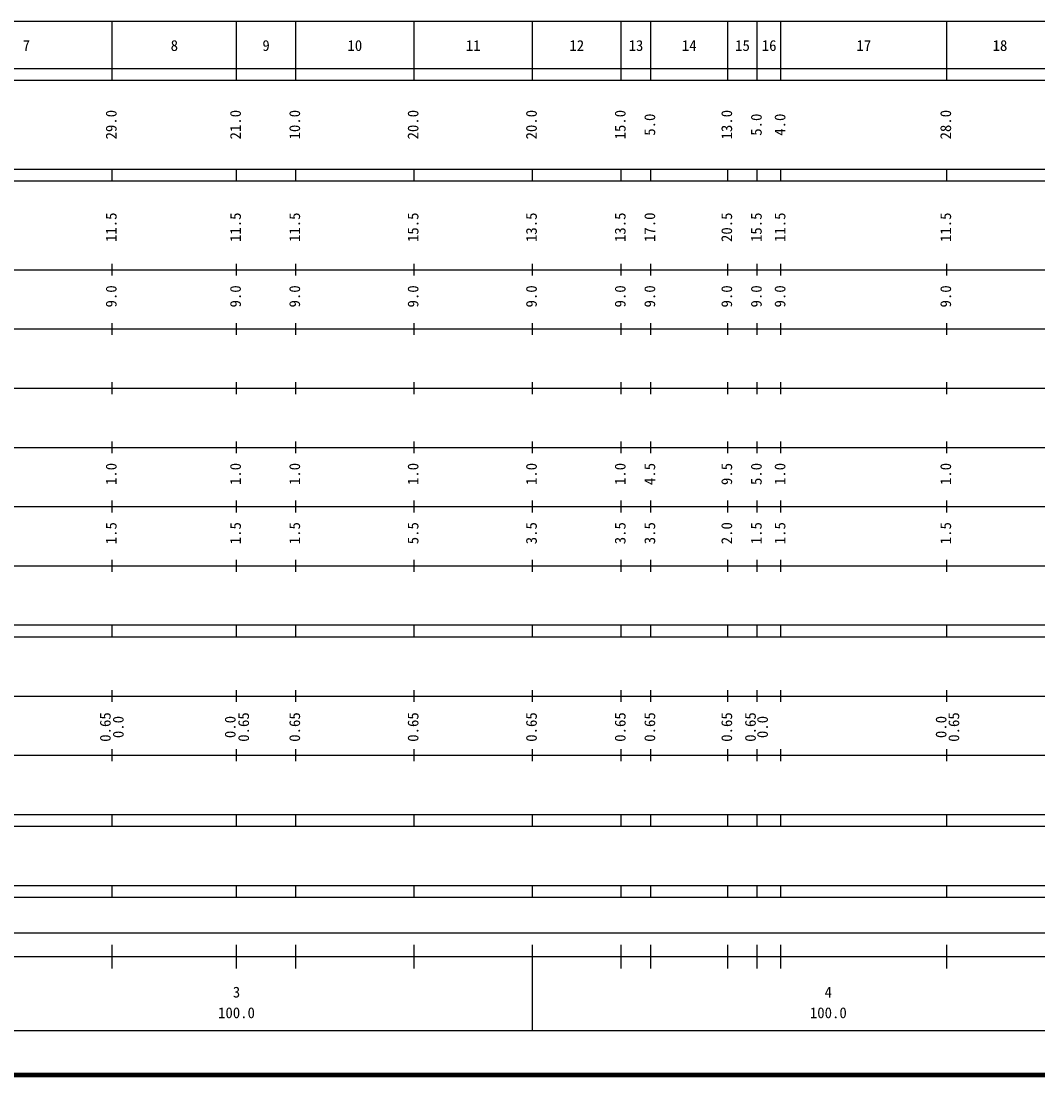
# Model space of a CAD drawing. Units: millimetres on the paper, enlarged 1000 times. Extents: x 40000 to 680000, y 20000 to 380000.
# Drawn here: x 281602 to 453416, y 20000 to 198000 of the extents above; entities that cross this region are included whole.
import ezdxf
from ezdxf.enums import TextEntityAlignment as Align

# ---------------------------------------------------------------- set-up
doc = ezdxf.new("R2010")
doc.units = ezdxf.units.MM
doc.header["$LTSCALE"] = 1000
doc.layers.add('M-TTL', color=2, linetype='Continuous', lineweight=140)
doc.layers.add('M-TTL-BAND', color=7, linetype='Continuous', lineweight=25)
doc.styles.add('ＭＳ ゴシック', font='')
doc.styles.get('ＭＳ ゴシック').set_extended_font_data('MS Gothic')

msp = doc.modelspace()

# ---------------------------------------------------------------- linework, layer by layer
at = {"layer": 'M-TTL'}
msp.add_line((40000, 20000), (680000, 20000), dxfattribs=at)
at = {"layer": 'M-TTL-BAND'}
for p, q in [((68000, 198000), (579000, 198000)), ((297000, 188000), (297000, 198000)), ((318000, 188000), (318000, 198000)), ((328000, 188000), (328000, 198000)), ((348000, 188000), (348000, 198000)), ((368000, 188000), (368000, 198000)), ((383000, 188000), (383000, 198000)), ((388000, 188000), (388000, 198000)), ((401000, 188000), (401000, 198000)), ((406000, 188000), (406000, 198000)), ((410000, 188000), (410000, 198000)), ((438000, 188000), (438000, 198000)), ((40000, 190000), (579000, 190000)), ((40000, 188000), (579000, 188000)), ((40000, 173000), (579000, 173000)), ((297000, 171000), (297000, 173000)), ((318000, 171000), (318000, 173000)), ((328000, 171000), (328000, 173000)), ((348000, 171000), (348000, 173000)), ((368000, 171000), (368000, 173000)), ((383000, 171000), (383000, 173000)), ((388000, 171000), (388000, 173000)), ((401000, 171000), (401000, 173000)), ((406000, 171000), (406000, 173000)), ((410000, 171000), (410000, 173000)), ((438000, 171000), (438000, 173000)), ((40000, 171000), (579000, 171000)), ((297000, 155000), (297000, 157000)), ((318000, 155000), (318000, 157000)), ((328000, 155000), (328000, 157000)), ((348000, 155000), (348000, 157000)), ((368000, 155000), (368000, 157000)), ((383000, 155000), (383000, 157000)), ((388000, 155000), (388000, 157000)), ((401000, 155000), (401000, 157000)), ((406000, 155000), (406000, 157000)), ((410000, 155000), (410000, 157000)), ((438000, 155000), (438000, 157000)), ((40000, 156000), (579000, 156000)), ((46000, 146000), (579000, 146000)), ((297000, 145000), (297000, 147000)), ((318000, 145000), (318000, 147000)), ((328000, 145000), (328000, 147000)), ((348000, 145000), (348000, 147000)), ((368000, 145000), (368000, 147000)), ((383000, 145000), (383000, 147000)), ((388000, 145000), (388000, 147000)), ((401000, 145000), (401000, 147000)), ((406000, 145000), (406000, 147000)), ((410000, 145000), (410000, 147000)), ((438000, 145000), (438000, 147000)), ((52000, 136000), (579000, 136000)), ((297000, 135000), (297000, 137000)), ((318000, 135000), (318000, 137000)), ((328000, 135000), (328000, 137000)), ((348000, 135000), (348000, 137000)), ((368000, 135000), (368000, 137000)), ((383000, 135000), (383000, 137000)), ((388000, 135000), (388000, 137000)), ((401000, 135000), (401000, 137000)), ((406000, 135000), (406000, 137000)), ((410000, 135000), (410000, 137000)), ((438000, 135000), (438000, 137000)), ((297000, 125000), (297000, 127000)), ((318000, 125000), (318000, 127000)), ((328000, 125000), (328000, 127000)), ((348000, 125000), (348000, 127000)), ((368000, 125000), (368000, 127000)), ((383000, 125000), (383000, 127000)), ((388000, 125000), (388000, 127000)), ((401000, 125000), (401000, 127000)), ((406000, 125000), (406000, 127000)), ((410000, 125000), (410000, 127000)), ((438000, 125000), (438000, 127000)), ((46000, 126000), (579000, 126000)), ((52000, 116000), (579000, 116000)), ((297000, 115000), (297000, 117000)), ((318000, 115000), (318000, 117000)), ((328000, 115000), (328000, 117000)), ((348000, 115000), (348000, 117000)), ((368000, 115000), (368000, 117000)), ((383000, 115000), (383000, 117000)), ((388000, 115000), (388000, 117000)), ((401000, 115000), (401000, 117000)), ((406000, 115000), (406000, 117000)), ((410000, 115000), (410000, 117000)), ((438000, 115000), (438000, 117000)), ((297000, 105000), (297000, 107000)), ((318000, 105000), (318000, 107000)), ((328000, 105000), (328000, 107000)), ((348000, 105000), (348000, 107000)), ((368000, 105000), (368000, 107000)), ((383000, 105000), (383000, 107000)), ((388000, 105000), (388000, 107000)), ((401000, 105000), (401000, 107000)), ((406000, 105000), (406000, 107000)), ((410000, 105000), (410000, 107000)), ((438000, 105000), (438000, 107000)), ((46000, 106000), (579000, 106000)), ((40000, 96000), (579000, 96000)), ((297000, 94000), (297000, 96000)), ((318000, 94000), (318000, 96000)), ((328000, 94000), (328000, 96000)), ((348000, 94000), (348000, 96000)), ((368000, 94000), (368000, 96000)), ((383000, 94000), (383000, 96000)), ((388000, 94000), (388000, 96000)), ((401000, 94000), (401000, 96000)), ((406000, 94000), (406000, 96000)), ((410000, 94000), (410000, 96000)), ((438000, 94000), (438000, 96000)), ((40000, 94000), (579000, 94000)), ((49000, 84000), (579000, 84000)), ((297000, 83000), (297000, 85000)), ((318000, 83000), (318000, 85000)), ((328000, 83000), (328000, 85000)), ((348000, 83000), (348000, 85000)), ((368000, 83000), (368000, 85000)), ((383000, 83000), (383000, 85000)), ((388000, 83000), (388000, 85000)), ((401000, 83000), (401000, 85000)), ((406000, 83000), (406000, 85000)), ((410000, 83000), (410000, 85000)), ((438000, 83000), (438000, 85000)), ((297000, 73000), (297000, 75000)), ((318000, 73000), (318000, 75000)), ((328000, 73000), (328000, 75000)), ((348000, 73000), (348000, 75000)), ((368000, 73000), (368000, 75000)), ((383000, 73000), (383000, 75000)), ((388000, 73000), (388000, 75000)), ((401000, 73000), (401000, 75000)), ((406000, 73000), (406000, 75000)), ((410000, 73000), (410000, 75000)), ((438000, 73000), (438000, 75000)), ((40000, 74000), (579000, 74000)), ((40000, 64000), (579000, 64000)), ((297000, 62000), (297000, 64000)), ((318000, 62000), (318000, 64000)), ((328000, 62000), (328000, 64000)), ((348000, 62000), (348000, 64000)), ((368000, 62000), (368000, 64000)), ((383000, 62000), (383000, 64000)), ((388000, 62000), (388000, 64000)), ((401000, 62000), (401000, 64000)), ((406000, 62000), (406000, 64000)), ((410000, 62000), (410000, 64000)), ((438000, 62000), (438000, 64000)), ((40000, 62000), (579000, 62000)), ((40000, 52000), (579000, 52000)), ((297000, 50000), (297000, 52000)), ((318000, 50000), (318000, 52000)), ((328000, 50000), (328000, 52000)), ((348000, 50000), (348000, 52000)), ((368000, 50000), (368000, 52000)), ((383000, 50000), (383000, 52000)), ((388000, 50000), (388000, 52000)), ((401000, 50000), (401000, 52000)), ((406000, 50000), (406000, 52000)), ((410000, 50000), (410000, 52000)), ((438000, 50000), (438000, 52000)), ((40000, 50000), (579000, 50000)), ((71000, 44000), (565000, 44000)), ((297000, 38000), (297000, 42000)), ((318000, 38000), (318000, 42000)), ((328000, 38000), (328000, 42000)), ((348000, 38000), (348000, 42000)), ((368000, 27500), (368000, 42000)), ((383000, 38000), (383000, 42000)), ((388000, 38000), (388000, 42000)), ((401000, 38000), (401000, 42000)), ((406000, 38000), (406000, 42000)), ((410000, 38000), (410000, 42000)), ((438000, 38000), (438000, 42000)), ((40000, 40000), (579000, 40000)), ((68000, 27500), (579000, 27500))]:
    msp.add_line(p, q, dxfattribs=at)

# ---------------------------------------------------------------- texts
at = {"layer": 'M-TTL-BAND', "style": 'ＭＳ ゴシック'}
for s, p in [('7', (282500, 192405)), ('8', (307500, 192405)), ('9', (323000, 192405)), ('10', (338000, 192405)), ('11', (358000, 192405)), ('12', (375500, 192405)), ('13', (385500, 192405)), ('14', (394500, 192405)), ('15', (403500, 192405)), ('16', (408000, 192405)), ('17', (424000, 192405)), ('18', (447000, 192405)), ('3', (318000, 32523)), ('4', (418000, 32523)), ('100.0', (318000, 29033)), ('100.0', (418000, 29033))]:
    msp.add_text(s, height=1833, dxfattribs=at).set_placement(p, align=Align.BOTTOM_CENTER)
for s, p in [('29.0', (298293, 180500)), ('21.0', (319293, 180500)), ('10.0', (329293, 180500)), ('20.0', (349293, 180500)), ('20.0', (369293, 180500)), ('15.0', (384293, 180500)), ('5.0', (389293, 180500)), ('13.0', (402293, 180500)), ('5.0', (407293, 180500)), ('4.0', (411293, 180500)), ('28.0', (439293, 180500)), ('11.5', (298293, 163174)), ('11.5', (319293, 163174)), ('11.5', (329293, 163174)), ('15.5', (349293, 163174)), ('13.5', (369293, 163174)), ('13.5', (384293, 163174)), ('17.0', (389293, 163174)), ('20.5', (402293, 163174)), ('15.5', (407293, 163174)), ('11.5', (411293, 163174)), ('11.5', (439293, 163174)), ('9.0', (298293, 151500)), ('9.0', (319293, 151500)), ('9.0', (329293, 151500)), ('9.0', (349293, 151500)), ('9.0', (369293, 151500)), ('9.0', (384293, 151500)), ('9.0', (389293, 151500)), ('9.0', (402293, 151500)), ('9.0', (407293, 151500)), ('9.0', (411293, 151500)), ('9.0', (439293, 151500)), ('1.0', (298293, 121500)), ('1.0', (319293, 121500)), ('1.0', (329293, 121500)), ('1.0', (349293, 121500)), ('1.0', (369293, 121500)), ('1.0', (384293, 121500)), ('4.5', (389293, 121500)), ('9.5', (402293, 121500)), ('5.0', (407293, 121500)), ('1.0', (411293, 121500)), ('1.0', (439293, 121500)), ('1.5', (298293, 111500)), ('1.5', (319293, 111500)), ('1.5', (329293, 111500)), ('5.5', (349293, 111500)), ('3.5', (369293, 111500)), ('3.5', (384293, 111500)), ('3.5', (389293, 111500)), ('2.0', (402293, 111500)), ('1.5', (407293, 111500)), ('1.5', (411293, 111500)), ('1.5', (439293, 111500)), ('0.65', (297293, 78764)), ('0.0', (299483, 78764)), ('0.0', (318397, 78764)), ('0.65', (320663, 78764)), ('0.65', (329293, 78764)), ('0.65', (349293, 78764)), ('0.65', (369293, 78764)), ('0.65', (384293, 78764)), ('0.65', (389293, 78764)), ('0.65', (402293, 78764)), ('0.65', (406293, 78764)), ('0.0', (408340, 78764)), ('0.0', (438505, 78764)), ('0.65', (440663, 78764))]:
    msp.add_text(s, height=1833, rotation=90, dxfattribs=at).set_placement(p, align=Align.BOTTOM_CENTER)

doc.saveas('drawing.dxf')
